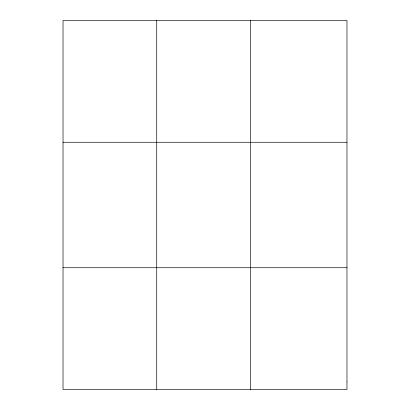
<?xml version="1.0" encoding="UTF-8"?>
<svg xmlns="http://www.w3.org/2000/svg" width="410" height="410" viewBox="0 0 410 410"><rect width="100%" height="100%" fill="white"/><g stroke="black" fill="none" stroke-linecap="round" stroke-linejoin="round"><path stroke-width="0.61" d="M156.728 389.5L156.728 20.5M250.433 389.5L250.433 20.5M63.027 142.27L346.973 142.27M63.027 267.73L346.973 267.73M346.973 381.889L346.973 389.5L63.027 389.5L63.027 20.5L346.973 20.5L346.973 381.889"/></g></svg>
